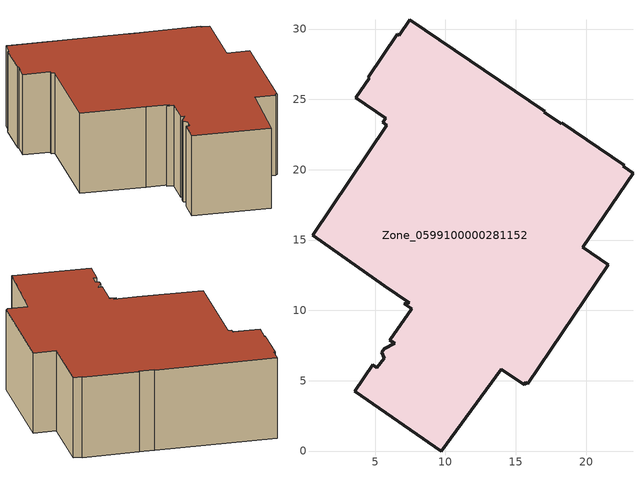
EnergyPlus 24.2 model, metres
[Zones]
Zone_0599100000281152
 floor ground (C_G): 13.97,5.83 9.72,0 3.55,4.25 4.83,6.12 5.12,5.93 5.67,6.59 5.46,7.04 5.64,7.28 6.39,7.68 6.05,7.89 7.6,10.13 7.07,10.48 7.43,10.53 5.67,11.73 0.55,15.35 5.84,23.16 5.55,23.37 5.75,23.66 3.62,25.11 4.6,26.51 4.52,26.56 6.59,29.62 6.7,29.54 7.47,30.65 17.07,24.15 17.01,24.09 18.23,23.28 18.27,23.33 22.71,20.33 22.64,20.23 23.34,19.75 19.76,14.47 21.59,13.24 15.85,4.78 15.71,4.88 15.59,4.72 z0
 wall outside (C_F): 5.64,7.28 5.46,7.04 5.67,6.59 5.12,5.93 4.83,6.12 3.55,4.25 9.72,0 13.97,5.83 15.59,4.72 15.71,4.88 15.85,4.78 21.59,13.24 19.76,14.47 23.34,19.75 22.64,20.23 22.71,20.33 18.27,23.33 18.23,23.28 17.01,24.09 17.07,24.15 7.47,30.65 6.7,29.54 6.59,29.62 4.52,26.56 4.6,26.51 3.62,25.11 5.75,23.66 5.55,23.37 5.84,23.16 0.55,15.35 5.67,11.73 7.43,10.53 7.07,10.48 7.6,10.13 6.05,7.89 6.39,7.68 5.64,7.28 z0:8.04
 roof outside (C_R): 9.72,0 13.97,5.83 15.59,4.72 15.71,4.88 15.85,4.78 21.59,13.24 19.76,14.47 23.34,19.75 22.64,20.23 22.71,20.33 18.27,23.33 18.23,23.28 17.01,24.09 17.07,24.15 7.47,30.65 6.7,29.54 6.59,29.62 4.52,26.56 4.6,26.51 3.62,25.11 5.75,23.66 5.55,23.37 5.84,23.16 0.55,15.35 5.67,11.73 7.43,10.53 7.07,10.48 7.6,10.13 6.05,7.89 6.39,7.68 5.64,7.28 5.46,7.04 5.67,6.59 5.12,5.93 4.83,6.12 3.55,4.25 z8.04
[BUILDING]
Pand.0599100000281152: North Axis=0; Terrain=City; Loads Convergence Tolerance Value=0.04; Temperature Convergence Tolerance Value=0.4; Solar Distribution=FullExterior; Maximum Number of Warmup Days=25; Minimum Number of Warmup Days=1
[Site:Location]
Rotterdam.The.Hague.AP_ZH_NLD Design_Conditions: Latitude=51.96; Longitude=4.45; Time Zone=1; Elevation=-4.5
[SITE:GROUNDTEMPERATURE:BUILDINGSURFACE]
18, 18, 18, 18, 18, 18, 18, 18, 18, 18, 18, 18
[MATERIAL] Thermal Absorptance=0.9; Solar Absorptance=0.7; Visible Absorptance=0.7
Name | Roughness | Thickness | Conductivity | Density | Specific Heat
G.D.1965 | MediumSmooth | 0.15 | 1 | 540 | 1210
F.D.1965 | Rough | 0.3 | 0.857143 | 1920 | 840
R.D.1965 | MediumRough | 0.2 | 0.08 | 1500 | 1000
[CONSTRUCTION]
C_G: G.D.1965
C_F: F.D.1965
C_R: R.D.1965
[ZONE]
Zone_0599100000281152: Type=1; Multiplier=1; Ceiling Height=Autocalculate; Volume=Autocalculate; Floor Area=autocalculate; Part of Total Floor Area=Yes
[ZONEINFILTRATION:DESIGNFLOWRATE]
Infil_Zone_0599100000281152: Zone or ZoneList or Space or SpaceList=Zone_0599100000281152; Schedule=AlwaysOn; Design Flow Rate Calculation Method=Flow/Area; Flow Rate per Floor Area=0.0042; Constant Term Coefficient=1; Temperature Term Coefficient=0; Velocity Term Coefficient=0; Velocity Squared Term Coefficient=0
[HVACTEMPLATE:ZONE:IDEALLOADSAIRSYSTEM]
Zone_0599100000281152: Maximum Heating Supply Air Temperature=50; Minimum Cooling Supply Air Temperature=13; Maximum Heating Supply Air Humidity Ratio=0.0156; Minimum Cooling Supply Air Humidity Ratio=0.0077; Heating Limit=NoLimit; Cooling Limit=NoLimit; Dehumidification Control Type=ConstantSensibleHeatRatio; Cooling Sensible Heat Ratio=0.7; Dehumidification Setpoint=60; Humidification Control Type=None; Humidification Setpoint=30; Outdoor Air Method=None; Outdoor Air Flow Rate per Person=0.00944; Outdoor Air Flow Rate per Zone Floor Area=0; Outdoor Air Flow Rate per Zone=0; Demand Controlled Ventilation Type=None; Outdoor Air Economizer Type=NoEconomizer; Heat Recovery Type=None; Sensible Heat Recovery Effectiveness=0.7; Latent Heat Recovery Effectiveness=0.65
[ZONECONTROL:THERMOSTAT]
ThermostatControl_Zone_0599100000281152: Zone or ZoneList=Zone_0599100000281152; Control Type Schedule=DualSetpointControlType; Control 1=Thermostat_Zone_0599100000281152; Temperature Difference Between Cutout And Setpoint=0
[THERMOSTATSETPOINT:DUALSETPOINT]
Thermostat_Zone_0599100000281152: Heating Setpoint Temperature Schedule=HeatingSetpoint_Zone_0599100000281152; Cooling Setpoint Temperature Schedule=CoolingSetpoint_Zone_0599100000281152
[SCHEDULE:COMPACT]
HeatingSetpoint_Zone_0599100000281152: Through: 12/31, For: AllDays, Until: 24:00, 21
CoolingSetpoint_Zone_0599100000281152: Through: 12/31, For: AllDays, Until: 24:00, 24
DualSetpointControlType: Through: 12/31, For: AllDays, Until: 24:00, 4
AlwaysOn: Through: 12/31, For: AllDays, Until: 24:00, 1
